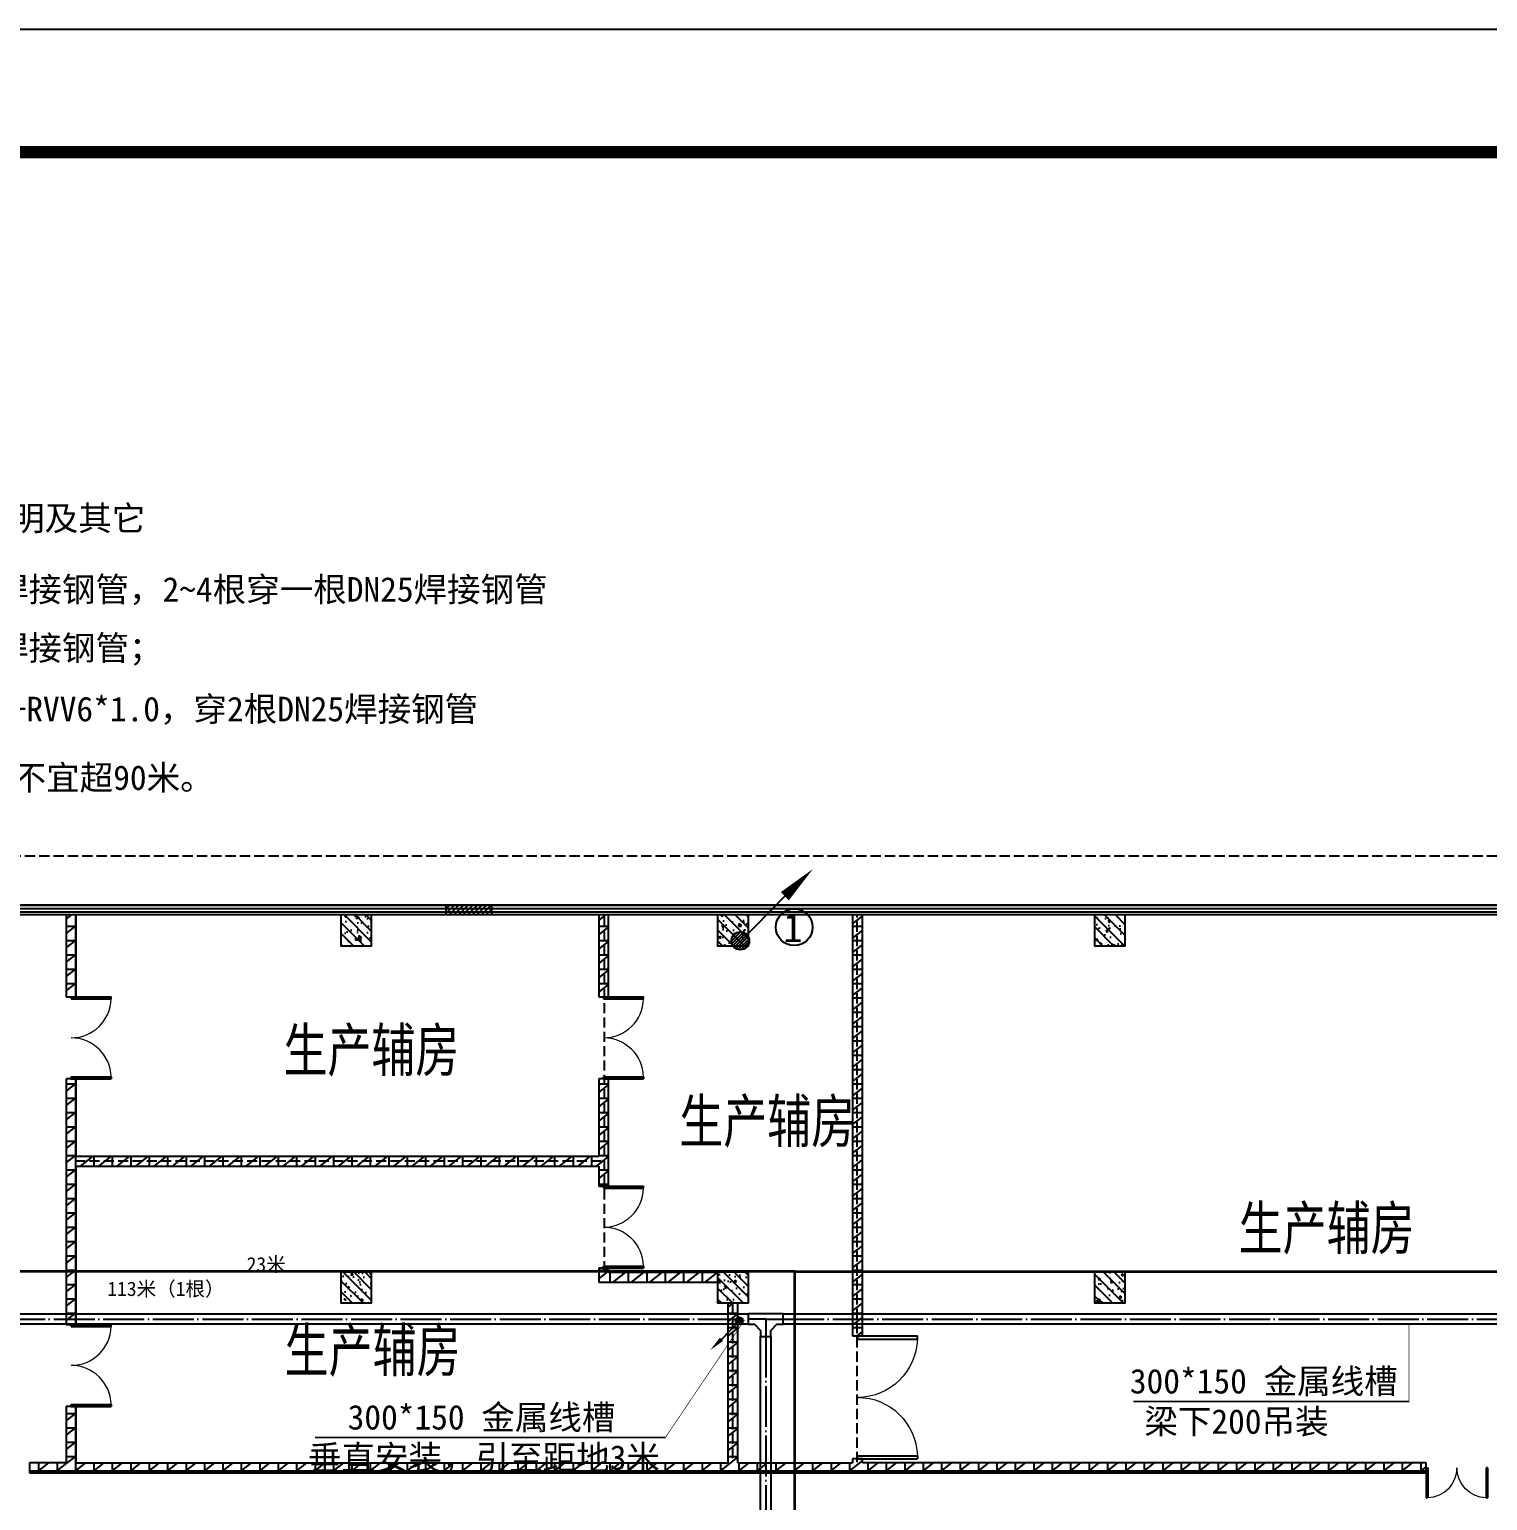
# Model space of a CAD drawing. Header units: millimetres. Extents: x -633009578 to 5705885, y -633235091 to 2571734.
# Drawn here: x 4059940 to 4095545, y 2181535 to 2217460 of the extents above; entities that cross this region are included whole.
import ezdxf
from ezdxf.enums import TextEntityAlignment as Align

# ---------------------------------------------------------------- set-up
doc = ezdxf.new("R2010")
doc.units = ezdxf.units.MM
doc.header["$LTSCALE"] = 1000
doc.header["$MEASUREMENT"] = 0
for name, pattern in [('$0$DASH', [0.35, 0.25, -0.1]), ('DASH', [0.35, 0.25, -0.1]), ('DOTE', [2.4200000000000004, 2, -0.2, 0.02, -0.2])]:
    doc.linetypes.add(name, pattern=pattern)
doc.layers.get('0').update_dxf_attribs({"color": 9})
for name, color, linetype in [('000000000000电气', 7, 'Continuous'), ('3T_WOOD', 21, 'Continuous'), ('A-COLUM(柱)', 255, 'Continuous'), ('A-DOOR(门）', 4, 'Continuous'), ('A-F-AREA(计算)', 5, 'Continuous'), ('A-HATH(填充)', 8, 'Continuous'), ('A-ST-O(室外)', 54, 'Continuous'), ('A-TEXT(房间)', 243, 'Continuous'), ('A-WALL(墙)', 255, 'Continuous'), ('A-WINDOW（窗）', 4, 'Continuous'), ('安防', 3, 'Continuous'), ('电-弱电平面-箭头', 3, 'Continuous'), ('电-桥架', 4, 'Continuous'), ('设备-箱柜', 3, 'Continuous'), ('院图签、封面151013$0$PUB_TITLE', 153, 'Continuous'), ('院图签、封面151013$0$图签文字', 4, 'Continuous')]:
    doc.layers.add(name, color=color, linetype=linetype)
doc.styles.add('_TCH', font='simhei.ttf', dxfattribs={"width": 0.75, "bigfont": 'hztxt.shx'})
doc.styles.add('ELEC-DIM', font='simhei.ttf')
doc.styles.add('IDQSTYLE', font='simhei.ttf', dxfattribs={"width": 0.707, "bigfont": 'hztxt.shx'})
doc.styles.get("Standard").update_dxf_attribs({"font": 'simhei.ttf', "bigfont": 'hztxt.shx'})
doc.styles.add('宋', font='simhei.ttf', dxfattribs={"width": 0.8})
doc.styles.add('宋体', font='simhei.ttf')
doc.styles.add('院图签、封面151013$0$-宋体', font='simhei.ttf', dxfattribs={"width": 0.8})
pattern_1 = [(0, (1606821.475196055, 677964.29318137), (0, 350), []), (37.875, (1607221.475196055, 677964.29318137), (-169.61527734408, 218.0766567528281), []), (90, (1607221.475196055, 677964.29318137), (-450, 2.755455298081545e-14), [])]

# ---------------------------------------------------------------- blocks, each defined once
blk = doc.blocks.new('*X3')
at = {"color": 0, "linetype": 'Continuous'}
for p, q in [((192.587376364835, 446.7215535232801), (193.8713933576327, 448.0055705160779)), ((192.6509968705344, 446.3609099602676), (194.2320369206452, 447.9419500103785)), ((192.6864539319484, 447.2448951591055), (193.3480517218074, 447.9064929489645)), ((192.7889704286661, 446.0746194496875), (194.5183274312254, 447.8039764522467)), ((192.9823694457329, 445.8437543980423), (194.7491924828706, 447.61057743518)), ((193.2275231399996, 445.664644023597), (194.9283028573159, 447.3654237409133)), ((193.5311577474, 445.5440145622856), (195.0489323186273, 447.0617891335129)), ((193.9202347052458, 445.5088274514194), (195.0841194294935, 446.6727121756671)), ((194.6075199946775, 445.7718486721392), (194.8210982087737, 445.9854268862354))]:
    blk.add_line(p, q, dxfattribs=at)
blk = doc.blocks.new('HC001442')
at = {"color": 0, "linetype": 'Continuous'}
blk.add_line((2.614797267597169e-12, -0.0577611932696982), (-3.1054929004722, -3.232738715066034), dxfattribs=at)
blk.add_lwpolyline([(-3.1054929004722, -3.232738715066034, 0.8, 0, 0), (-5.057392361375946, -5.119309791709952, 0, 0, 0)], format="xyseb", dxfattribs=at)
blk.add_circle((0, 0), 0.625, dxfattribs=at)
at = {"color": 0, "linetype": 'Continuous', "xscale": 0.5, "yscale": 0.5, "zscale": 0.5}
blk.add_blockref('*X3', (-96.91845018383279, -223.3780232566237), dxfattribs=at)
at = {"color": 0, "style": 'IDQSTYLE', "width": 0.7}
blk.add_attdef('PSFHATT', (2.62500001, -5.119309791709952), '', height=2.5, dxfattribs=at)
blk = doc.blocks.new('G$CE84D7754')
at = {"layer": '安防', "color": 0}
for s, p in [('线型说明及其它', (59308.78661676496, -1075.059508618433)), ('布线：UTP6，穿一根DN20焊接钢管，2~4根穿一根DN25焊接钢管', (52373.66907157749, -2811.059741477016)), ('监控：UTP6，穿一根DN20焊接钢管；', (52373.66907157749, -4242.059742175508)), ('门禁：RVV2*1.0+RVV4*1.0+RVV6*1.0，穿2根DN25焊接钢管', (52329.70740438998, -5732.483851587866)), ('注:厂房内需设置弱电机柜，UTP线路敷设长度不宜超90米。', (45436.36355160922, -7408.594212768134))]:
    blk.add_text(s, height=599.9686079899025, dxfattribs=at).set_placement(p)
blk = doc.blocks.new('*X130')
at = {"color": 0, "linetype": 'Continuous'}
for p, q in [((192.587376364835, 446.7215535232801), (193.8713933576327, 448.0055705160779)), ((192.6509968705344, 446.3609099602676), (194.2320369206452, 447.9419500103785)), ((192.6864539319484, 447.2448951591055), (193.3480517218074, 447.9064929489645)), ((192.7889704286661, 446.0746194496875), (194.5183274312254, 447.8039764522467)), ((192.9823694457329, 445.8437543980423), (194.7491924828706, 447.61057743518)), ((193.2275231399996, 445.664644023597), (194.9283028573159, 447.3654237409133)), ((193.5311577474, 445.5440145622856), (195.0489323186273, 447.0617891335129)), ((193.9202347052458, 445.5088274514194), (195.0841194294935, 446.6727121756671)), ((194.6075199946775, 445.7718486721392), (194.8210982087737, 445.9854268862354))]:
    blk.add_line(p, q, dxfattribs=at)
blk = doc.blocks.new('HC001441')
at = {"color": 0, "linetype": 'Continuous'}
blk.add_line((0, -0.05776119327242668), (3.105492900474815, 3.117216328523909), dxfattribs=at)
blk.add_lwpolyline([(3.105492900474815, 3.117216328523909, 0.8, 0, 0), (5.057392361378561, 5.003787405167827, 0, 0, 0)], format="xyseb", dxfattribs=at)
blk.add_circle((0, 0), 0.625, dxfattribs=at)
at = {"color": 0, "linetype": 'Continuous', "xscale": 0.5, "yscale": 0.5, "zscale": 0.5}
blk.add_blockref('*X130', (-96.91845018383279, -223.3780232566237), dxfattribs=at)
at = {"color": 0, "style": 'IDQSTYLE', "width": 0.7}
blk.add_attdef('PSFHATT', (7.057392361378561, -0.62500001), '', height=2.5, dxfattribs=at)
blk = doc.blocks.new('G$CF6649E20')
at = {"layer": '电-弱电平面-箭头', "color": 4}
blk.add_circle((1316.889421409462, 332.4712073528208), 448.9330526033001, dxfattribs=at)
at = {"layer": '电-弱电平面-箭头', "color": 4, "xscale": 350, "yscale": 350, "zscale": 350}
blk.add_blockref('HC001441', (0, 0), dxfattribs=at)
at = {"layer": '电-弱电平面-箭头', "color": 4, "style": '宋'}
blk.add_text('1', height=700, dxfattribs=at).set_placement((1046.360447603278, -30.60809063538909))
blk = doc.blocks.new('G$C989A74A2')
blk.add_blockref('G$CF6649E20', (37689.58344766544, -645.3929579644464))
blk = doc.blocks.new('建筑图框_A1')
at = {"layer": '院图签、封面151013$0$PUB_TITLE'}
blk.add_lwpolyline([(0, 0), (84100, 0), (84100, 59400), (0, 59400)], close=True, dxfattribs=at)
at = {"layer": '院图签、封面151013$0$PUB_TITLE', "const_width": 100}
blk.add_lwpolyline([(2500, 1000), (83100, 1000), (83100, 58400), (2500, 58400)], close=True, dxfattribs=at)
at = {"layer": '院图签、封面151013$0$图签文字', "color": 6, "style": '院图签、封面151013$0$-宋体'}
for tag, height, width, p in [('工程主持人', 400, 0.7999999999883585, (79990.91196859907, 29505.93707200652)), ('审定', 400, 0.7999999999883585, (79990.91196859907, 28705.93707200605)), ('审核', 400, 0.7999999999883585, (79990.91196859907, 27905.93707200559)), ('专业负责人', 400, 0.7999999999883585, (79990.91196859907, 27105.93707200512)), ('校对', 400, 0.7999999999883585, (79990.91196859907, 26305.93707200466)), ('设计', 400, 0.7999999999883585, (79990.91196859907, 25505.93707200419)), ('方案设计人', 400, 0.7999999999883585, (79990.91196859907, 24706.79438478127)), ('工程编号', 300, 0.7000000000116415, (81000.00416498398, 8700.424278954277)), ('版次', 300, 0.7000000000116415, (78738.08139540046, 3005.726258059498)), ('日期', 300, 0.7000000000116415, (82038.0813954557, 3000.226258123759)), ('图号', 200, 0.7000000000116415, (82538.08139542397, 2400.075247410685)), ('比例', 300, 0.7000000000116415, (78738.08139537089, 2200.188802679535)), ('图号_X施', 300, 0.7000000000116415, (81538.08139540977, 2200.188802651362)), ('图号_总数', 200, 0.7000000000116415, (82538.08139541186, 2000.075247410219))]:
    blk.add_attdef(tag, text='', height=height, dxfattribs=dict(at, width=width)).set_placement(p, align=Align.MIDDLE_CENTER)
at = {"layer": '院图签、封面151013$0$图签文字', "color": 6, "style": '院图签、封面151013$0$-宋体', "width": 0.7}
for tag, p in [('建设单位_001', (80935.88661794258, 7446.21079580821)), ('工程名称_001', (80933.52706738078, 6045.368099178996)), ('图名_001', (79742.88288308708, 4059.656552180292))]:
    blk.add_attdef(tag, p, '', height=300, dxfattribs=at)
blk = doc.blocks.new('$DorLib2D$00000002')
for p, q in [((-0.5, -5.684341886080802e-17), (-0.5000000000000007, 0.4875)), ((-0.4750000000000007, 0.4875), (-0.5000000000000007, 0.4875)), ((-0.475, -2.842170943040401e-17), (-0.4750000000000007, 0.4875)), ((0.475, -2.842170943040401e-17), (0.4750000000000007, 0.4875)), ((0.4750000000000007, 0.4875), (0.5000000000000007, 0.4875)), ((0.5, -5.684341886080802e-17), (0.5000000000000007, 0.4875)), ((-0.5, -5.684341886080802e-17), (-0.475, -2.842170943040401e-17)), ((0.5, -5.684341886080802e-17), (0.475, -2.842170943040401e-17))]:
    blk.add_line(p, q)
at = {"lineweight": 13}
for centre, start, end in [((-0.4875, -4.263256414560601e-17), 0, 88.53071641864632), ((0.4875, -4.263256414560601e-17), 91.4692835813537, 180)]:
    blk.add_arc(centre, 0.4875, start, end, dxfattribs=at)
blk = doc.blocks.new('$TCHSYS$WIN2D')
for p, q in [((-0.5, 0.5), (0.5, 0.5)), ((-0.5, 0.5), (-0.4999999999999999, -0.5)), ((0.5, 0.5), (0.4999999999999998, -0.5)), ((0.5, 0.1666666666666666), (-0.5, 0.1666666666666666)), ((0.5, -0.1666666666666667), (-0.5, -0.1666666666666667)), ((-0.4999999999999999, -0.5), (0.5, -0.5))]:
    blk.add_line(p, q)
blk = doc.blocks.new('_FZH')
h = blk.add_hatch()
h.set_pattern_fill('钢筋混凝土', color=256, scale=0.1, style=0)
h.set_pattern_definition([(45, (0, 0), (-0.1767766952966369, 0.1767766952966369), []), (50, (0, 0), (0.7172601826007535, -0.06275213498259512), [0.07500000000000001, -0.8250000000000001]), (355, (0, 0), (-0.138751333613, 0.7521921337000119), [0.06, -0.66]), (100.4514, (0.05977168000000001, -0.00522934), (0.5785093817140216, 0.6894395420609536), [0.06374019, -0.701142112]), (46.1842, (0, 0.2), (1.067241048625645, -0.1655190143290181), [0.1125, -1.2375]), (96.6356, (0.088936745, 0.186206693), (0.9346627055487033, 0.9741178709004418), [0.095610288, -1.051713]), (351.1842, (0, 0.2), (0.9346619451336272, 0.9741186009253247), [0.09000000000000001, -0.9900000000000001]), (21, (0.1, 0.15), (0.5969070521184617, -0.4026188906653388), [0.07500000000000001, -0.8250000000000001]), (326, (0.1, 0.15), (0.2433153319215824, 0.7251500450468529), [0.06, -0.66]), (71.4514, (0.149742233, 0.116448394), (0.84022262858149, 0.3225304967099524), [0.06374019, -0.701142112]), (37.50000000000001, (0, 0), (0.01215985531729062, 0.3328938538313115), [0, -0.652, 0, -0.67, 0, -0.6625000000000001]), (7.499999999999999, (0, 0), (0.2630695374421486, 0.3944117118823603), [0, -0.382, 0, -0.637, 0, -0.2525]), (-32.5, (-0.223, 0), (0.533822436172409, -0.02255487173437976), [0, -0.25, 0, -0.78, 0, -1.035]), (-42.5, (-0.323, 0), (0.5831861693423862, 0.1001049823323177), [0, -0.325, 0, -0.518, 0, -0.735])])
h.paths.add_polyline_path([(-0.5, -0.5), (0.5, -0.5), (0.5, 0.5), (-0.5, 0.5)])
blk.add_lwpolyline([(-0.5, -0.5), (0.5, -0.5), (0.5, 0.5), (-0.5, 0.5)], close=True)

msp = doc.modelspace()

# ---------------------------------------------------------------- hatches: boundary and pattern name
at = {"layer": '3T_WOOD'}
h = msp.add_hatch(dxfattribs=at)
h.set_pattern_fill('ANSI31', color=256, scale=50)
h.set_pattern_definition([(45, (2917379.395743424, 677977.51603476), (-56.1266007566822, 56.12660075668221), [])])
h.paths.add_polyline_path([(4070119.983629871, 2196074.629172626), (4071219.983629871, 2196074.629172626), (4071219.983629871, 2195834.629172626), (4070119.983629871, 2195834.629172626)])
at = {"layer": 'A-HATH(填充)'}
h = msp.add_hatch(dxfattribs=at)
h.set_pattern_fill('空心砖', color=256, scale=100, style=0)
h.set_pattern_definition(pattern_1)
h.paths.add_polyline_path([(4060839.99403178, 2195834.629172626), (4060839.994031835, 2193834.629172784), (4061079.994031752, 2193834.629172784), (4061079.99403178, 2195834.629172626)])
h = msp.add_hatch(dxfattribs=at)
h.set_pattern_fill('空心砖', color=256, scale=100, style=0)
h.set_pattern_definition(pattern_1)
h.paths.add_polyline_path([(4073839.99403178, 2195834.629172626), (4073839.994031803, 2193834.629172784), (4074079.994031798, 2193834.629172784), (4074079.99403178, 2195834.629172626)])
h = msp.add_hatch(dxfattribs=at)
h.set_pattern_fill('空心砖', color=256, scale=100, style=0)
h.set_pattern_definition(pattern_1)
h.paths.add_polyline_path([(4080039.99403178, 2195834.629172626), (4080039.994031781, 2185554.629172784), (4080279.994031777, 2185554.629172784), (4080279.99403178, 2195834.629172626)])
h = msp.add_hatch(dxfattribs=at)
h.set_pattern_fill('空心砖', color=256, scale=100, style=0)
h.set_pattern_definition(pattern_1)
h.paths.add_polyline_path([(4061079.994031799, 2189944.426791341), (4061079.994031758, 2191834.629172784), (4060839.994031835, 2191834.629172784), (4060839.99403178, 2189824.426791347), (4060999.994031779, 2189824.426791343)])
h = msp.add_hatch(dxfattribs=at)
h.set_pattern_fill('空心砖', color=256, scale=100, style=0)
h.set_pattern_definition(pattern_1)
h.paths.add_polyline_path([(4074079.99403178, 2189824.426791347), (4074079.994031798, 2191834.629172784), (4073839.994031821, 2191834.629172784), (4073839.994031834, 2189944.426791341), (4073919.994031799, 2189824.426791343)])
h = msp.add_hatch(dxfattribs=at)
h.set_pattern_fill('空心砖', color=256, scale=100, style=0)
h.set_pattern_definition(pattern_1)
h.paths.add_polyline_path([(4060839.99403178, 2189824.426791347), (4060839.994031833, 2185834.629172784), (4061079.994031724, 2185834.629172784), (4061079.994031758, 2189704.426791341), (4060999.994031779, 2189824.426791343)])
h = msp.add_hatch(dxfattribs=at)
h.set_pattern_fill('空心砖', color=256, scale=100, style=0)
h.set_pattern_definition(pattern_1)
h.paths.add_polyline_path([(4060999.994031779, 2189824.426791343), (4061079.994031758, 2189704.426791341), (4073839.99403178, 2189704.426791341), (4073919.994031799, 2189824.426791343), (4073839.994031834, 2189944.426791341), (4061079.994031799, 2189944.426791341)])
h = msp.add_hatch(dxfattribs=at)
h.set_pattern_fill('空心砖', color=256, scale=100, style=0)
h.set_pattern_definition(pattern_1)
h.paths.add_polyline_path([(4073839.99403178, 2189704.426791341), (4073839.994031779, 2189209.629172276), (4074079.994031729, 2189209.629172276), (4074079.99403178, 2189824.426791347), (4073919.994031799, 2189824.426791343)])
h = msp.add_hatch(dxfattribs=at)
h.set_pattern_fill('空心砖', color=256, scale=100, style=0)
h.set_pattern_definition(pattern_1)
h.paths.add_polyline_path([(4074079.994031683, 2187109.629172488), (4074079.994031657, 2187209.629172276), (4073839.994031779, 2187209.629172276), (4073839.99403178, 2186869.629172488)])
h = msp.add_hatch(dxfattribs=at)
h.set_pattern_fill('空心砖', color=256, scale=100, style=0)
h.set_pattern_definition(pattern_1)
h.paths.add_polyline_path([(4076744.99403178, 2186869.629172488), (4076744.99403178, 2187109.629172488), (4074079.994031683, 2187109.629172488), (4073839.99403178, 2186869.629172488)])
h = msp.add_hatch(dxfattribs=at)
h.set_pattern_fill('空心砖', color=256, scale=100, style=0)
h.set_pattern_definition(pattern_1)
h.paths.add_polyline_path([(4077239.994031816, 2186359.629172626), (4076999.994031815, 2186359.629172626), (4076999.994031815, 2182454.629172623), (4077119.994031804, 2182374.629172589), (4077239.994031816, 2182454.629172517)])
h = msp.add_hatch(dxfattribs=at)
h.set_pattern_fill('空心砖', color=256, scale=100, style=0)
h.set_pattern_definition(pattern_1)
h.paths.add_polyline_path([(4061079.994031758, 2182454.629172623), (4061079.994031724, 2183834.629172784), (4060839.994031836, 2183834.629172784), (4060839.994031793, 2182454.629172712), (4060959.994031777, 2182374.629172654)])
h = msp.add_hatch(dxfattribs=at)
h.set_pattern_fill('空心砖', color=256, scale=100, style=0)
h.set_pattern_definition(pattern_1)
h.paths.add_polyline_path([(4080279.994031776, 2182454.629172631), (4080279.994031776, 2182554.629172784), (4080039.99403178, 2182554.629172784), (4080039.994031776, 2182454.629172517), (4080159.994031777, 2182374.629172591)])
h = msp.add_hatch(dxfattribs=at)
h.set_pattern_fill('空心砖', color=256, scale=100, style=0)
h.set_pattern_definition(pattern_1)
h.paths.add_polyline_path([(4060839.994031793, 2182454.629172712), (4059939.994032013, 2182454.629172686), (4059939.994032013, 2182214.629172656), (4060959.99403178, 2182214.629172626), (4060959.994031777, 2182374.629172654)])
h = msp.add_hatch(dxfattribs=at)
h.set_pattern_fill('空心砖', color=256, scale=100, style=0)
h.set_pattern_definition(pattern_1)
h.paths.add_polyline_path([(4060959.994031777, 2182374.629172654), (4060959.99403178, 2182214.629172626), (4077119.99403178, 2182214.629172626), (4077119.994031804, 2182374.629172589), (4076999.994031815, 2182454.629172623), (4061079.994031758, 2182454.629172623)])
h = msp.add_hatch(dxfattribs=at)
h.set_pattern_fill('空心砖', color=256, scale=100, style=0)
h.set_pattern_definition(pattern_1)
h.paths.add_polyline_path([(4077119.994031804, 2182374.629172589), (4077119.99403178, 2182214.629172626), (4080159.99403178, 2182214.629172626), (4080159.994031777, 2182374.629172591), (4080039.994031776, 2182454.629172517), (4077239.994031816, 2182454.629172517)])
h = msp.add_hatch(dxfattribs=at)
h.set_pattern_fill('空心砖', color=256, scale=100, style=0)
h.set_pattern_definition(pattern_1)
h.paths.add_polyline_path([(4080159.99403178, 2182214.629172626), (4094044.994032522, 2182214.629172631), (4094044.994032521, 2182454.629172615), (4080279.994031776, 2182454.629172631), (4080159.994031777, 2182374.629172591)])

# ---------------------------------------------------------------- linework, layer by layer
at = {"layer": '000000000000电气', "color": 1, "lineweight": 35}
for p, q in [((4078631.110877555, 2187129.298689352), (4054289.994036718, 2187129.298688484)), ((4078631.110877555, 2154015.756419795), (4078631.110877555, 2187129.298689352)), ((4078631.110877555, 2187129.298689352), (4141267.938223043, 2187129.298689352))]:
    msp.add_line(p, q, dxfattribs=at)
at = {"layer": '3T_WOOD', "color": 2, "linetype": 'DASH'}
for p, q in [((4073978.641436767, 2187134.990789495), (4073978.641436767, 2195784.818542273)), ((4076978.641436767, 2187134.990789495), (4073978.641436767, 2187134.990789495))]:
    msp.add_line(p, q, dxfattribs=at)
at = {"layer": '3T_WOOD', "color": 2, "linetype": '$0$DASH'}
for p, q in [((4080148.921661576, 2182472.521359485), (4080148.921661576, 2195828.341889784)), ((4077111.455458177, 2186318.955503517), (4077111.455458177, 2182496.841137744))]:
    msp.add_line(p, q, dxfattribs=at)
at = {"layer": '3T_WOOD'}
msp.add_lwpolyline([(4070119.983629871, 2196074.629172626), (4071219.983629871, 2196074.629172626), (4071219.983629871, 2195834.629172626), (4070119.983629871, 2195834.629172626)], close=True, dxfattribs=at)
at = {"layer": 'A-F-AREA(计算)'}
msp.add_lwpolyline([(4039079.994031782, 2196074.629172625), (4173359.994031782, 2196074.629172625), (4173359.994031782, 2059994.629172625), (4039079.994031782, 2059994.629172625)], close=True, dxfattribs=at)
at = {"layer": 'A-ST-O(室外)', "linetype": 'DASH'}
msp.add_lwpolyline([(4112929.993796564, 2197274.629146055), (4039319.994031765, 2197274.629172629)], dxfattribs=at)
at = {"layer": 'A-WALL(墙)'}
for p, q in [((4060839.99403178, 2195834.629172626), (4060839.994031835, 2193834.629172784)), ((4061079.99403178, 2195834.629172626), (4060839.99403178, 2195834.629172626)), ((4061079.994031752, 2193834.629172784), (4061079.99403178, 2195834.629172626)), ((4073839.99403178, 2195834.629172626), (4073839.994031803, 2193834.629172784)), ((4074079.99403178, 2195834.629172626), (4073839.99403178, 2195834.629172626)), ((4074079.994031798, 2193834.629172784), (4074079.99403178, 2195834.629172626)), ((4080039.99403178, 2195834.629172626), (4080039.994031781, 2185554.629172784)), ((4080279.99403178, 2195834.629172626), (4080039.99403178, 2195834.629172626)), ((4080279.994031777, 2185554.629172784), (4080279.99403178, 2195834.629172626)), ((4060839.994031835, 2193834.629172784), (4061079.994031752, 2193834.629172784)), ((4073839.994031803, 2193834.629172784), (4074079.994031798, 2193834.629172784)), ((4061079.994031758, 2191834.629172784), (4060839.994031835, 2191834.629172784)), ((4060839.994031835, 2191834.629172784), (4060839.99403178, 2189824.426791347)), ((4061079.994031799, 2189944.426791341), (4061079.994031758, 2191834.629172784)), ((4074079.994031798, 2191834.629172784), (4073839.994031821, 2191834.629172784)), ((4073839.994031821, 2191834.629172784), (4073839.994031834, 2189944.426791341)), ((4074079.99403178, 2189824.426791347), (4074079.994031798, 2191834.629172784)), ((4060839.99403178, 2189824.426791347), (4060839.994031833, 2185834.629172784)), ((4061079.994031799, 2189944.426791341), (4073839.994031834, 2189944.426791341)), ((4061079.994031758, 2189704.426791341), (4073839.99403178, 2189704.426791341)), ((4061079.994031724, 2185834.629172784), (4061079.994031758, 2189704.426791341)), ((4073839.99403178, 2189704.426791341), (4073839.994031779, 2189209.629172276)), ((4074079.994031729, 2189209.629172276), (4074079.99403178, 2189824.426791347)), ((4073839.994031779, 2189209.629172276), (4074079.994031729, 2189209.629172276)), ((4074079.994031657, 2187209.629172276), (4073839.994031779, 2187209.629172276)), ((4073839.994031779, 2187209.629172276), (4073839.99403178, 2186869.629172488)), ((4074079.994031683, 2187109.629172488), (4074079.994031657, 2187209.629172276)), ((4073839.99403178, 2186869.629172488), (4076744.994031993, 2186869.629172432)), ((4074079.994031683, 2187109.629172488), (4076744.994031993, 2187109.629172547)), ((4076999.994031815, 2182454.629172623), (4076999.994031834, 2186359.629172906)), ((4077239.994031816, 2182454.629172517), (4077239.994031788, 2186359.629172906)), ((4060839.994031833, 2185834.629172784), (4061079.994031724, 2185834.629172784)), ((4080039.994031781, 2185554.629172784), (4080279.994031777, 2185554.629172784)), ((4061079.994031724, 2183834.629172784), (4060839.994031836, 2183834.629172784)), ((4060839.994031836, 2183834.629172784), (4060839.994031793, 2182454.629172712)), ((4061079.994031758, 2182454.629172623), (4061079.994031724, 2183834.629172784)), ((4080279.994031776, 2182554.629172784), (4080039.99403178, 2182554.629172784)), ((4080039.99403178, 2182554.629172784), (4080039.994031776, 2182454.629172517)), ((4080279.994031776, 2182454.629172631), (4080279.994031776, 2182554.629172784)), ((4060839.994031793, 2182454.629172712), (4059939.994032013, 2182454.629172686)), ((4059939.994032013, 2182454.629172686), (4059939.994032013, 2182214.629172656)), ((4059939.994032013, 2182214.629172656), (4060959.99403178, 2182214.629172626)), ((4060959.99403178, 2182214.629172626), (4077119.99403178, 2182214.629172626)), ((4061079.994031758, 2182454.629172623), (4076999.994031815, 2182454.629172623)), ((4077119.99403178, 2182214.629172626), (4080159.99403178, 2182214.629172626)), ((4077239.994031816, 2182454.629172517), (4080039.994031776, 2182454.629172517)), ((4080159.99403178, 2182214.629172626), (4094044.994032522, 2182214.629172631)), ((4094044.994032521, 2182454.629172615), (4080279.994031776, 2182454.629172631)), ((4094044.994032522, 2182214.629172631), (4094044.994032521, 2182454.629172615))]:
    msp.add_line(p, q, dxfattribs=at)
at = {"layer": 'A-WALL(墙)', "color": 2, "linetype": 'DASH'}
msp.add_line((4073903.572009601, 2189824.426791359), (4060998.572009619, 2189824.426791369), dxfattribs=at)
at = {"layer": '电-桥架', "color": 5, "linetype": 'DOTE', "ltscale": 0.5}
for p, q in [((4039964.00885416, 2185966.79037632), (4077493.574206491, 2185966.79037632)), ((4077918.574206491, 2185966.79037632), (4077493.574206491, 2185966.79037632)), ((4077918.574206491, 2185966.79037632), (4078343.574206491, 2185966.79037632)), ((4077918.574206491, 2185966.79037632), (4077918.574207263, 2185541.79037632)), ((4078343.574206491, 2185966.79037632), (4144914.061417417, 2185966.79037632)), ((4077918.574207263, 2185541.79037632), (4077918.574223148, 2176790.805633994))]:
    msp.add_line(p, q, dxfattribs=at)
at = {"layer": '电-桥架', "ltscale": 0.5}
for points in [[(4077493.574206492, 2185841.79037632), (4039964.008854161, 2185841.79037632), (4039964.00885416, 2186091.79037632), (4077493.574206491, 2186091.79037632)], [(4077493.574206491, 2185841.79037632), (4077643.574206491, 2185841.79037632), (4077793.574206991, 2185691.790376094), (4077793.574207263, 2185541.790376094), (4078043.574207263, 2185541.790376547), (4078043.574206991, 2185691.790376547), (4078193.574206491, 2185841.79037632), (4078343.574206491, 2185841.79037632), (4078343.574206492, 2186091.79037632), (4077493.574206492, 2186091.79037632)], [(4144914.061417418, 2185841.79037632), (4078343.574206492, 2185841.79037632), (4078343.574206491, 2186091.79037632), (4144914.061417417, 2186091.79037632)], [(4077793.574223148, 2176790.805633766), (4077793.574207263, 2185541.790376092), (4078043.574207263, 2185541.790376548), (4078043.574223148, 2176790.805634221)]]:
    msp.add_lwpolyline(points, close=True, dxfattribs=at)
at = {"layer": '设备-箱柜', "color": 6}
for points in [[(4077404.442410311, 2185948.134206543, 15, 15, 0), (4075468.561629209, 2183074.750098974, 15, 15, 0), (4075468.561629209, 2183074.750098974, 45, 45, 0), (4066913.371484788, 2183074.750098974, 45, 45, 0)], [(4093623.147100035, 2185865.086292931, 15, 15, 0), (4093623.147100035, 2183955.339738946, 15, 15, 0), (4093623.147100035, 2183955.339738946, 45, 45, 0), (4086898.217409611, 2183955.339738946, 45, 45, 0)]]:
    msp.add_lwpolyline(points, format="xyseb", dxfattribs=at)

# ---------------------------------------------------------------- block references
for name, p in [('G$CE84D7754', (3997731.380201583, 2206297.053743326)), ('G$C989A74A2', (4039609, 2195847.852026015)), ('G$C989A74A2', (4039609, 2195847.852026015))]:
    msp.add_blockref(name, p)
at = {"layer": 'A-COLUM(柱)', "xscale": 750, "yscale": 750, "zscale": 750, "rotation": 270}
for p in [(4067919.99403178, 2195459.629172626), (4077119.99403178, 2195459.629172626), (4086319.99403178, 2195459.629172626), (4067919.99403178, 2186734.629172626), (4077119.99403178, 2186734.629172626), (4086319.99403178, 2186734.629172626)]:
    msp.add_blockref('_FZH', p, dxfattribs=at)
at = {"layer": 'A-DOOR(门）'}
for p, xscale, yscale, zscale, rotation in [((4060959.99403178, 2192834.629172572), 2000, 2000, 2000, 270), ((4073959.99403178, 2192834.629172572), 2000, 2000, 2000, 270), ((4073959.99403178, 2188209.62917222), 2000, 2000, 2000, 270), ((4060959.99403178, 2184834.629172571), 2000, 2000, 2000, 270), ((4080159.99403178, 2184054.629172638), -3000, 3000, 3000, 270), ((4094794.994032112, 2182334.629172626), -1500, 1500, 1500, 180)]:
    msp.add_blockref('$DorLib2D$00000002', p, dxfattribs=dict(at, xscale=xscale, yscale=yscale, zscale=zscale, rotation=rotation))
at = {"layer": 'A-WINDOW（窗）', "extrusion": (0, 0, -1), "xscale": -50000.04198255204, "yscale": 240, "zscale": 50000.04198255204, "rotation": 180}
msp.add_blockref('$TCHSYS$WIN2D', (-4080219.973041245, 2195954.629172626), dxfattribs=at)
at = {"layer": '电-弱电平面-箭头', "color": 4, "xscale": 140, "yscale": 140, "zscale": 140}
msp.add_blockref('HC001442', (4077272.257244454, 2185924.758551543), dxfattribs=at)
at = {"layer": '设备-箱柜', "xscale": 3, "yscale": 3}
msp.add_blockref('建筑图框_A1', (3986555.437121258, 2039260.231913973, 4.000000000000001e-08), dxfattribs=at)

# ---------------------------------------------------------------- texts
at = {"layer": '000000000000电气', "lineweight": 35, "style": '宋体'}
msp.add_text('23米', height=350, dxfattribs=at).set_placement((4065244.540812094, 2187129.298688875))
at = {"layer": '000000000000电气', "color": 4, "lineweight": 35, "style": '宋体'}
msp.add_text('113米（1根）', height=350, dxfattribs=at).set_placement((4061842.426726361, 2186531.001386253))
at = {"layer": 'A-TEXT(房间)', "style": '_TCH', "width": 0.75}
for p in [(4066142.085549889, 2192012.100933509), (4075807.77028596, 2190275.214181951), (4089466.456748875, 2187664.247997942), (4066171.986069728, 2184681.643394236)]:
    msp.add_text('生产辅房', height=1050, dxfattribs=at).set_placement(p)
at = {"layer": '设备-箱柜', "color": 6, "style": 'ELEC-DIM'}
for s, p in [('300*150 金属线槽', (4086810.315156239, 2184150.043643834)), ('300*150 金属线槽', (4067709.467406564, 2183269.454003861)), ('梁下200吊装', (4087164.929883908, 2183165.715457214)), ('垂直安装，引至距地3米', (4066742.234797074, 2182285.125817241))]:
    msp.add_text(s, height=600, dxfattribs=at).set_placement(p)

doc.saveas('drawing.dxf')
